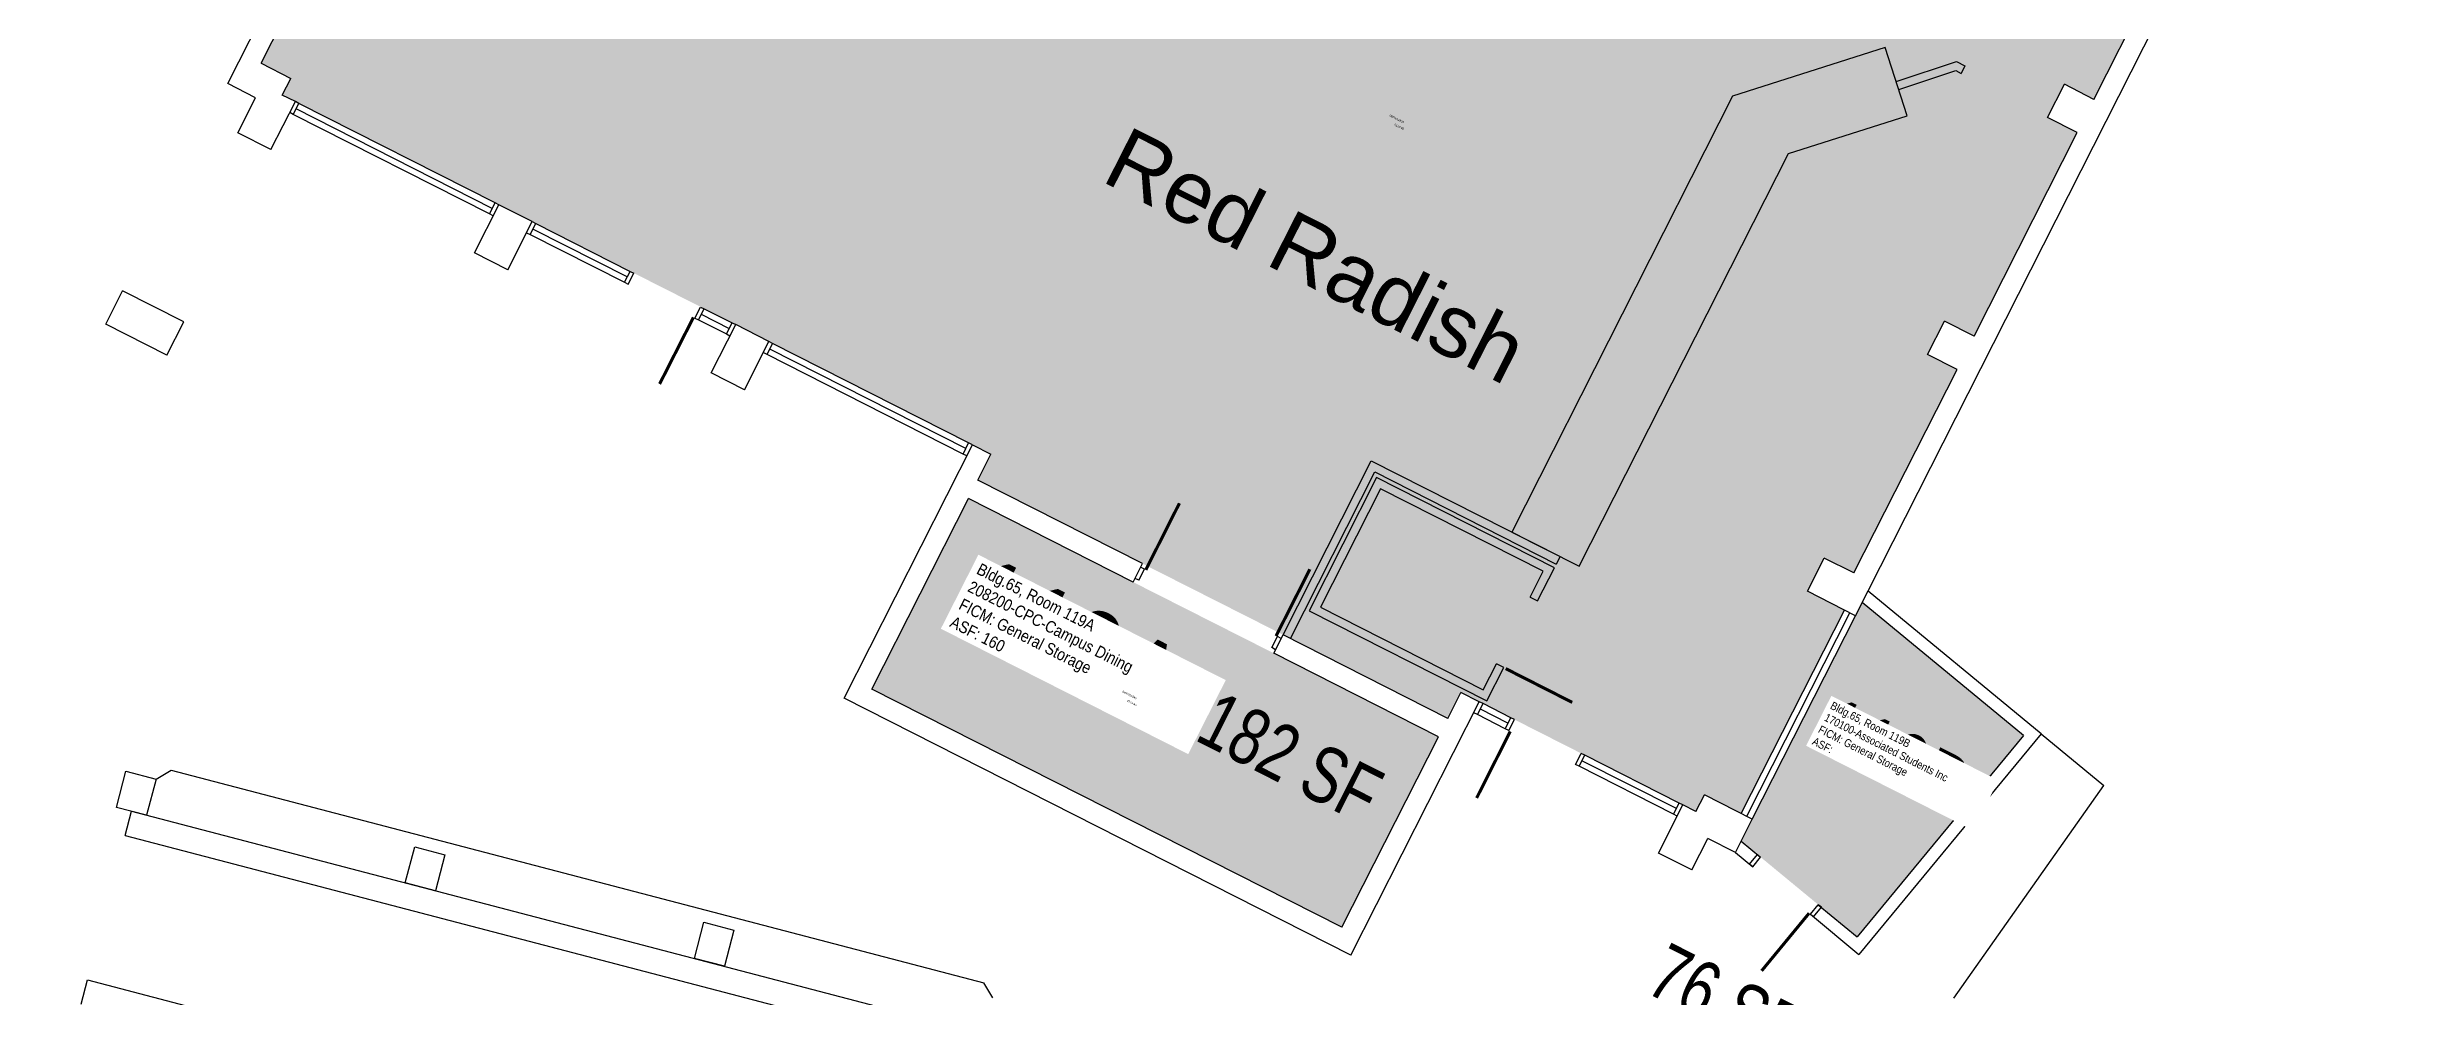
# Model space of a CAD drawing. Header units: inches. Extents: x 69217300 to 69222609, y 27669241 to 27675134.
# Drawn here: x 69220680 to 69221814, y 27671211 to 27671669 of the extents above; entities that cross this region are included whole.
import ezdxf
from ezdxf.enums import TextEntityAlignment as Align

# ---------------------------------------------------------------- set-up
doc = ezdxf.new("R2010")
doc.units = ezdxf.units.IN
doc.header["$LTSCALE"] = 25
doc.header["$MEASUREMENT"] = 0
for name, color, linetype in [('A-DOOR', 2, 'CONTINUOUS'), ('A-FLOR', 3, 'CONTINUOUS'), ('A-GLAZ', 1, 'CONTINUOUS'), ('A-IDEN-RNUM', 7, 'CONTINUOUS'), ('A-IDEN-SNUM', 4, 'CONTINUOUS'), ('A-IDEN-TEXT', 4, 'CONTINUOUS'), ('A-IDEN-VNUM', 4, 'CONTINUOUS'), ('A-SITE', 3, 'CONTINUOUS'), ('A-WALL', 5, 'CONTINUOUS'), ('AREA-TEXT', 3, 'CONTINUOUS'), ('Rooms-Category-Color', 7, 'CONTINUOUS'), ('Rooms-College-Color', 7, 'CONTINUOUS'), ('Rooms-Department-Color', 7, 'CONTINUOUS'), ('Rooms-Division-Color', 7, 'CONTINUOUS'), ('Rooms-Information', 7, 'CONTINUOUS')]:
    doc.layers.add(name, color=color, linetype=linetype)
doc.styles.add('Annotative', font='arial.ttf')
doc.styles.add('CP_AREA', font='arial.ttf', dxfattribs={"height": 15})
doc.styles.add('CP_ROOMSNUMBER', font='arial.ttf', dxfattribs={"height": 1})
doc.styles.add('CP_ROOMVNUMBER', font='arial.ttf', dxfattribs={"width": 0.85, "height": 0.075})

msp = doc.modelspace()

# ---------------------------------------------------------------- hatches: boundary and pattern name
at = {"layer": 'Rooms-Category-Color', "true_color": 0xffe090}
msp.add_hatch(color=41, dxfattribs=at).paths.add_polyline_path([(69221238.2, 27671997.6), (69221169.8, 27672032.2), (69221105.6, 27672064.8), (69221026.6, 27672104.8), (69221029.4, 27672110.1), (69221015.1, 27672117.4), (69221064.8, 27672215.5), (69221079.1, 27672208.2), (69221087.2, 27672224.3), (69221072.1, 27672232), (69221117.7, 27672322.1), (69221121.8, 27672330.1), (69221137, 27672322.4), (69221139.7, 27672327.8), (69221220.2, 27672287), (69221252.3, 27672270.7), (69221306.5, 27672243.2), (69221277.5, 27672186.1), (69221637, 27672004), (69221806.5, 27671918.1), (69221783, 27671871.7), (69221768.7, 27671878.9), (69221760.6, 27671862.9), (69221767.7, 27671859.2), (69221774.8, 27671855.6), (69221725.1, 27671757.5), (69221710.8, 27671764.7), (69221708.1, 27671759.4), (69221702.7, 27671748.7), (69221717, 27671741.5), (69221667.2, 27671643.3), (69221653, 27671650.6), (69221644.8, 27671634.5), (69221659.1, 27671627.3), (69221609.4, 27671529.2), (69221595.1, 27671536.4), (69221587, 27671520.3), (69221601.2, 27671513.1), (69221551.5, 27671415), (69221537.2, 27671422.2), (69221529.1, 27671406.2), (69221546.9, 27671397.1), (69221497.2, 27671299), (69221479.4, 27671308), (69221475.3, 27671300), (69221470.8, 27671302.3), (69221372.7, 27671352), (69221370.9, 27671352.9), (69221362, 27671357.4), (69221359.3, 27671352.1), (69221355.7, 27671344.9), (69221353.9, 27671345.9), (69221276.3, 27671385.2), (69221208.5, 27671419.5), (69221130.9, 27671458.9), (69221129.1, 27671459.8), (69221135.4, 27671472.3), (69221124.7, 27671477.7), (69221028.4, 27671526.5), (69221026.6, 27671527.4), (69221014.1, 27671533.7), (69221012.4, 27671534.7), (69220914.2, 27671584.4), (69220912.5, 27671585.3), (69220900, 27671591.6), (69220898.2, 27671592.5), (69220800.1, 27671642.2), (69220793.8, 27671645.4), (69220797.9, 27671653.4), (69220783.6, 27671660.7), (69220833.3, 27671758.8), (69220847.6, 27671751.6), (69220855.8, 27671767.6), (69220841.5, 27671774.8), (69220891.2, 27671873), (69220905.5, 27671865.7), (69220913.6, 27671881.8), (69220890.4, 27671893.5), (69220851.2, 27671913.4), (69220815.5, 27671931.5), (69220768.2, 27671955.5), (69220752, 27671923.4), (69220709.1, 27671945.1), (69220710.5, 27671947.7), (69220680.4, 27671963), (69220711.1, 27672107.8), (69220719.8, 27672103.3), (69220721.7, 27672106.9), (69220784.1, 27672075.2), (69220782.3, 27672071.7), (69220940.2, 27671991.7), (69220963.4, 27671979.9), (69220971.5, 27671996), (69220957.2, 27672003.2), (69220965.4, 27672019.2), (69220983.4, 27672054.9), (69221006.9, 27672101.3), (69221021.2, 27672094.1), (69221023.9, 27672099.4), (69221102.9, 27672059.4), (69221167.1, 27672026.9), (69221235.4, 27671992.2)])
at = {"layer": 'Rooms-Category-Color', "true_color": 0xe3c5e1}
for points in [[(69221351.2, 27671336), (69221304.6, 27671244.2), (69221078, 27671359), (69221124.6, 27671450.9), (69221126.4, 27671450), (69221204, 27671410.6), (69221271.8, 27671376.3), (69221349.4, 27671336.9)], [(69221555.5, 27671400.8), (69221633.2, 27671336.7), (69221553.1, 27671239.6), (69221497.2, 27671285.7)]]:
    msp.add_hatch(color=254, dxfattribs=at).paths.add_polyline_path(points)
at = {"layer": 'Rooms-College-Color', "true_color": 0xadadad}
for points in [[(69221238.2, 27671997.6), (69221169.8, 27672032.2), (69221105.6, 27672064.8), (69221026.6, 27672104.8), (69221029.4, 27672110.1), (69221015.1, 27672117.4), (69221064.8, 27672215.5), (69221079.1, 27672208.2), (69221087.2, 27672224.3), (69221072.1, 27672232), (69221117.7, 27672322.1), (69221121.8, 27672330.1), (69221137, 27672322.4), (69221139.7, 27672327.8), (69221220.2, 27672287), (69221252.3, 27672270.7), (69221306.5, 27672243.2), (69221277.5, 27672186.1), (69221637, 27672004), (69221806.5, 27671918.1), (69221783, 27671871.7), (69221768.7, 27671878.9), (69221760.6, 27671862.9), (69221767.7, 27671859.2), (69221774.8, 27671855.6), (69221725.1, 27671757.5), (69221710.8, 27671764.7), (69221708.1, 27671759.4), (69221702.7, 27671748.7), (69221717, 27671741.5), (69221667.2, 27671643.3), (69221653, 27671650.6), (69221644.8, 27671634.5), (69221659.1, 27671627.3), (69221609.4, 27671529.2), (69221595.1, 27671536.4), (69221587, 27671520.3), (69221601.2, 27671513.1), (69221551.5, 27671415), (69221537.2, 27671422.2), (69221529.1, 27671406.2), (69221546.9, 27671397.1), (69221497.2, 27671299), (69221479.4, 27671308), (69221475.3, 27671300), (69221470.8, 27671302.3), (69221372.7, 27671352), (69221370.9, 27671352.9), (69221362, 27671357.4), (69221359.3, 27671352.1), (69221355.7, 27671344.9), (69221353.9, 27671345.9), (69221276.3, 27671385.2), (69221208.5, 27671419.5), (69221130.9, 27671458.9), (69221129.1, 27671459.8), (69221135.4, 27671472.3), (69221124.7, 27671477.7), (69221028.4, 27671526.5), (69221026.6, 27671527.4), (69221014.1, 27671533.7), (69221012.4, 27671534.7), (69220914.2, 27671584.4), (69220912.5, 27671585.3), (69220900, 27671591.6), (69220898.2, 27671592.5), (69220800.1, 27671642.2), (69220793.8, 27671645.4), (69220797.9, 27671653.4), (69220783.6, 27671660.7), (69220833.3, 27671758.8), (69220847.6, 27671751.6), (69220855.8, 27671767.6), (69220841.5, 27671774.8), (69220891.2, 27671873), (69220905.5, 27671865.7), (69220913.6, 27671881.8), (69220890.4, 27671893.5), (69220851.2, 27671913.4), (69220815.5, 27671931.5), (69220768.2, 27671955.5), (69220752, 27671923.4), (69220709.1, 27671945.1), (69220710.5, 27671947.7), (69220680.4, 27671963), (69220711.1, 27672107.8), (69220719.8, 27672103.3), (69220721.7, 27672106.9), (69220784.1, 27672075.2), (69220782.3, 27672071.7), (69220940.2, 27671991.7), (69220963.4, 27671979.9), (69220971.5, 27671996), (69220957.2, 27672003.2), (69220965.4, 27672019.2), (69220983.4, 27672054.9), (69221006.9, 27672101.3), (69221021.2, 27672094.1), (69221023.9, 27672099.4), (69221102.9, 27672059.4), (69221167.1, 27672026.9), (69221235.4, 27671992.2)], [(69221351.2, 27671336), (69221304.6, 27671244.2), (69221078, 27671359), (69221124.6, 27671450.9), (69221126.4, 27671450), (69221204, 27671410.6), (69221271.8, 27671376.3), (69221349.4, 27671336.9)], [(69221555.5, 27671400.8), (69221633.2, 27671336.7), (69221553.1, 27671239.6), (69221497.2, 27671285.7)]]:
    msp.add_hatch(color=253, dxfattribs=at).paths.add_polyline_path(points)
at = {"layer": 'Rooms-Department-Color', "true_color": 0x80bc67}
for points in [[(69221238.2, 27671997.6), (69221169.8, 27672032.2), (69221105.6, 27672064.8), (69221026.6, 27672104.8), (69221029.4, 27672110.1), (69221015.1, 27672117.4), (69221064.8, 27672215.5), (69221079.1, 27672208.2), (69221087.2, 27672224.3), (69221072.1, 27672232), (69221117.7, 27672322.1), (69221121.8, 27672330.1), (69221137, 27672322.4), (69221139.7, 27672327.8), (69221220.2, 27672287), (69221252.3, 27672270.7), (69221306.5, 27672243.2), (69221277.5, 27672186.1), (69221637, 27672004), (69221806.5, 27671918.1), (69221783, 27671871.7), (69221768.7, 27671878.9), (69221760.6, 27671862.9), (69221767.7, 27671859.2), (69221774.8, 27671855.6), (69221725.1, 27671757.5), (69221710.8, 27671764.7), (69221708.1, 27671759.4), (69221702.7, 27671748.7), (69221717, 27671741.5), (69221667.2, 27671643.3), (69221653, 27671650.6), (69221644.8, 27671634.5), (69221659.1, 27671627.3), (69221609.4, 27671529.2), (69221595.1, 27671536.4), (69221587, 27671520.3), (69221601.2, 27671513.1), (69221551.5, 27671415), (69221537.2, 27671422.2), (69221529.1, 27671406.2), (69221546.9, 27671397.1), (69221497.2, 27671299), (69221479.4, 27671308), (69221475.3, 27671300), (69221470.8, 27671302.3), (69221372.7, 27671352), (69221370.9, 27671352.9), (69221362, 27671357.4), (69221359.3, 27671352.1), (69221355.7, 27671344.9), (69221353.9, 27671345.9), (69221276.3, 27671385.2), (69221208.5, 27671419.5), (69221130.9, 27671458.9), (69221129.1, 27671459.8), (69221135.4, 27671472.3), (69221124.7, 27671477.7), (69221028.4, 27671526.5), (69221026.6, 27671527.4), (69221014.1, 27671533.7), (69221012.4, 27671534.7), (69220914.2, 27671584.4), (69220912.5, 27671585.3), (69220900, 27671591.6), (69220898.2, 27671592.5), (69220800.1, 27671642.2), (69220793.8, 27671645.4), (69220797.9, 27671653.4), (69220783.6, 27671660.7), (69220833.3, 27671758.8), (69220847.6, 27671751.6), (69220855.8, 27671767.6), (69220841.5, 27671774.8), (69220891.2, 27671873), (69220905.5, 27671865.7), (69220913.6, 27671881.8), (69220890.4, 27671893.5), (69220851.2, 27671913.4), (69220815.5, 27671931.5), (69220768.2, 27671955.5), (69220752, 27671923.4), (69220709.1, 27671945.1), (69220710.5, 27671947.7), (69220680.4, 27671963), (69220711.1, 27672107.8), (69220719.8, 27672103.3), (69220721.7, 27672106.9), (69220784.1, 27672075.2), (69220782.3, 27672071.7), (69220940.2, 27671991.7), (69220963.4, 27671979.9), (69220971.5, 27671996), (69220957.2, 27672003.2), (69220965.4, 27672019.2), (69220983.4, 27672054.9), (69221006.9, 27672101.3), (69221021.2, 27672094.1), (69221023.9, 27672099.4), (69221102.9, 27672059.4), (69221167.1, 27672026.9), (69221235.4, 27671992.2)], [(69221351.2, 27671336), (69221304.6, 27671244.2), (69221078, 27671359), (69221124.6, 27671450.9), (69221126.4, 27671450), (69221204, 27671410.6), (69221271.8, 27671376.3), (69221349.4, 27671336.9)]]:
    msp.add_hatch(color=83, dxfattribs=at).paths.add_polyline_path(points)
at = {"layer": 'Rooms-Department-Color', "true_color": 0x604aed}
msp.add_hatch(color=173, dxfattribs=at).paths.add_polyline_path([(69221555.5, 27671400.8), (69221633.2, 27671336.7), (69221553.1, 27671239.6), (69221497.2, 27671285.7)])
at = {"layer": 'Rooms-Division-Color', "true_color": 0x80bc67}
for points in [[(69221238.2, 27671997.6), (69221169.8, 27672032.2), (69221105.6, 27672064.8), (69221026.6, 27672104.8), (69221029.4, 27672110.1), (69221015.1, 27672117.4), (69221064.8, 27672215.5), (69221079.1, 27672208.2), (69221087.2, 27672224.3), (69221072.1, 27672232), (69221117.7, 27672322.1), (69221121.8, 27672330.1), (69221137, 27672322.4), (69221139.7, 27672327.8), (69221220.2, 27672287), (69221252.3, 27672270.7), (69221306.5, 27672243.2), (69221277.5, 27672186.1), (69221637, 27672004), (69221806.5, 27671918.1), (69221783, 27671871.7), (69221768.7, 27671878.9), (69221760.6, 27671862.9), (69221767.7, 27671859.2), (69221774.8, 27671855.6), (69221725.1, 27671757.5), (69221710.8, 27671764.7), (69221708.1, 27671759.4), (69221702.7, 27671748.7), (69221717, 27671741.5), (69221667.2, 27671643.3), (69221653, 27671650.6), (69221644.8, 27671634.5), (69221659.1, 27671627.3), (69221609.4, 27671529.2), (69221595.1, 27671536.4), (69221587, 27671520.3), (69221601.2, 27671513.1), (69221551.5, 27671415), (69221537.2, 27671422.2), (69221529.1, 27671406.2), (69221546.9, 27671397.1), (69221497.2, 27671299), (69221479.4, 27671308), (69221475.3, 27671300), (69221470.8, 27671302.3), (69221372.7, 27671352), (69221370.9, 27671352.9), (69221362, 27671357.4), (69221359.3, 27671352.1), (69221355.7, 27671344.9), (69221353.9, 27671345.9), (69221276.3, 27671385.2), (69221208.5, 27671419.5), (69221130.9, 27671458.9), (69221129.1, 27671459.8), (69221135.4, 27671472.3), (69221124.7, 27671477.7), (69221028.4, 27671526.5), (69221026.6, 27671527.4), (69221014.1, 27671533.7), (69221012.4, 27671534.7), (69220914.2, 27671584.4), (69220912.5, 27671585.3), (69220900, 27671591.6), (69220898.2, 27671592.5), (69220800.1, 27671642.2), (69220793.8, 27671645.4), (69220797.9, 27671653.4), (69220783.6, 27671660.7), (69220833.3, 27671758.8), (69220847.6, 27671751.6), (69220855.8, 27671767.6), (69220841.5, 27671774.8), (69220891.2, 27671873), (69220905.5, 27671865.7), (69220913.6, 27671881.8), (69220890.4, 27671893.5), (69220851.2, 27671913.4), (69220815.5, 27671931.5), (69220768.2, 27671955.5), (69220752, 27671923.4), (69220709.1, 27671945.1), (69220710.5, 27671947.7), (69220680.4, 27671963), (69220711.1, 27672107.8), (69220719.8, 27672103.3), (69220721.7, 27672106.9), (69220784.1, 27672075.2), (69220782.3, 27672071.7), (69220940.2, 27671991.7), (69220963.4, 27671979.9), (69220971.5, 27671996), (69220957.2, 27672003.2), (69220965.4, 27672019.2), (69220983.4, 27672054.9), (69221006.9, 27672101.3), (69221021.2, 27672094.1), (69221023.9, 27672099.4), (69221102.9, 27672059.4), (69221167.1, 27672026.9), (69221235.4, 27671992.2)], [(69221351.2, 27671336), (69221304.6, 27671244.2), (69221078, 27671359), (69221124.6, 27671450.9), (69221126.4, 27671450), (69221204, 27671410.6), (69221271.8, 27671376.3), (69221349.4, 27671336.9)]]:
    msp.add_hatch(color=83, dxfattribs=at).paths.add_polyline_path(points)
at = {"layer": 'Rooms-Division-Color', "true_color": 0x604aed}
msp.add_hatch(color=173, dxfattribs=at).paths.add_polyline_path([(69221555.5, 27671400.8), (69221633.2, 27671336.7), (69221553.1, 27671239.6), (69221497.2, 27671285.7)])

# ---------------------------------------------------------------- linework, layer by layer
at = {"layer": 'A-DOOR'}
for points in [[(69220992, 27671538.2, 1.5, 1.5, 0), (69220975.7, 27671506.1, 0, 0, 0), (69220975.1, 27671506.5, 0, 0, -0.414214), (69220961.3, 27671555.5, 0, 0, -0.414214)], [(69221210.1, 27671416.5, 1.5, 1.5, 0), (69221226.3, 27671448.6, 0, 0, 0), (69221227, 27671448.3, 0, 0, -0.414214), (69221240.8, 27671399.2, 0, 0, -0.414214)], [(69221272.9, 27671384.6, 1.5, 1.5, 0), (69221289.2, 27671416.8, 0, 0, 0), (69221288.5, 27671417.1, 0, 0, 0.414214), (69221240.8, 27671399.2, 0, 0, 0.414214)], [(69221383.6, 27671368.9, 1.5, 1.5, 0), (69221415.7, 27671352.6, 0, 0, 0), (69221416, 27671353.3, 0, 0, 0.414214), (69221398.2, 27671401, 0, 0, 0.414214)], [(69221385.8, 27671338.6, 1.5, 1.5, 0), (69221369.6, 27671306.5, 0, 0, 0), (69221370.2, 27671306.2, 0, 0, 0.414214), (69221418, 27671324, 0, 0, 0.414214)], [(69221529.9, 27671251, 1.5, 1.5, 0), (69221507, 27671223.2, 0, 0, 0), (69221506.4, 27671223.7, 0, 0, -0.414214), (69221503.6, 27671274.6, 0, 0, -0.414214)]]:
    msp.add_lwpolyline(points, format="xyseb", dxfattribs=at)
at = {"layer": 'A-FLOR'}
msp.add_line((69221605, 27671659.4), (69221603.2, 27671655.8), dxfattribs=at)
for points in [[(69221386.5, 27671434.7), (69221419.1, 27671418.2), (69221520, 27671617.2), (69221577.1, 27671635.4), (69221566.6, 27671668.3), (69221492.9, 27671644.8), (69221386.5, 27671434.7)], [(69221571.8, 27671651.9), (69221600.9, 27671661.5), (69221605, 27671659.4)], [(69221573.1, 27671648.1), (69221600.6, 27671657.2), (69221603.2, 27671655.8)]]:
    msp.add_lwpolyline(points, dxfattribs=at)
at = {"layer": 'A-GLAZ'}
for p, q in [((69220893.7, 27671588.1), (69220799.1, 27671636)), ((69220895, 27671590.7), (69220800.5, 27671638.7)), ((69220896.4, 27671593.4), (69220801.8, 27671641.3)), ((69220913.3, 27671578.1), (69220958.8, 27671555.1)), ((69220914.7, 27671580.8), (69220960.2, 27671557.7)), ((69220916, 27671583.5), (69220961.5, 27671560.4)), ((69220997.2, 27671542.3), (69221010.6, 27671535.6)), ((69220994.5, 27671537), (69221007.9, 27671530.2)), ((69220995.8, 27671539.7), (69221009.2, 27671532.9)), ((69221122, 27671472.3), (69221027.5, 27671520.3)), ((69221123.4, 27671475), (69221028.8, 27671522.9)), ((69221124.7, 27671477.7), (69221030.2, 27671525.6)), ((69221497.2, 27671299), (69221546.9, 27671397.1)), ((69221384.7, 27671342.6), (69221371.4, 27671349.3)), ((69221386.1, 27671345.2), (69221372.7, 27671352)), ((69221383.4, 27671339.9), (69221370, 27671346.7)), ((69221467.3, 27671304.1), (69221421.8, 27671327.1)), ((69221464.5, 27671298.7), (69221419.1, 27671321.8)), ((69221465.9, 27671301.4), (69221420.4, 27671324.5))]:
    msp.add_line(p, q, dxfattribs=at)
at = {"layer": 'A-SITE'}
for p, q in [((69221641.7, 27671337.5), (69221672, 27671312.5)), ((69220732.9, 27671315.6), (69220740.2, 27671319.9)), ((69220740.2, 27671319.9), (69221132, 27671217.5)), ((69220718, 27671288.5), (69220721.1, 27671300.1)), ((69220721.1, 27671300.1), (69221512.6, 27671093.2)), ((69220718, 27671288.5), (69221503.3, 27671083.2)), ((69220696.8, 27671207.2), (69220699.8, 27671218.8)), ((69220699.8, 27671218.8), (69221080.7, 27671119.3)), ((69220699.8, 27671218.8), (69221080.7, 27671119.3)), ((69221136.3, 27671210.2), (69221132, 27671217.5))]:
    msp.add_line(p, q, dxfattribs=at)
for points in [[(69220718.4, 27671319.4), (69220732.9, 27671315.6), (69220728.3, 27671298.2), (69220713.8, 27671302)], [(69220857.7, 27671283), (69220872.2, 27671279.2), (69220867.6, 27671261.8), (69220853.1, 27671265.6)], [(69220997, 27671246.6), (69221011.5, 27671242.8), (69221007, 27671225.4), (69220992.5, 27671229.2)]]:
    msp.add_lwpolyline(points, close=True, dxfattribs=at)
msp.add_lwpolyline([(69221599.6, 27671210.1), (69221672, 27671312.5)], dxfattribs=at)
at = {"layer": 'A-WALL'}
for p, q in [((69221552.3, 27671394.4), (69222608.8, 27673479)), ((69220767.5, 27671650.9), (69220885.9, 27671884.6)), ((69220783.6, 27671660.7), (69220833.3, 27671758.8)), ((69221667.2, 27671643.3), (69221717, 27671741.5)), ((69220783.6, 27671660.7), (69220797.9, 27671653.4)), ((69220793.8, 27671645.4), (69220797.9, 27671653.4)), ((69220780.8, 27671644.1), (69220767.5, 27671650.9)), ((69220772.3, 27671627.2), (69220780.8, 27671644.1)), ((69220788.3, 27671619.1), (69220800.1, 27671642.2)), ((69220800.1, 27671642.2), (69220793.8, 27671645.4)), ((69220801.8, 27671641.3), (69220800.1, 27671642.2)), ((69221644.8, 27671634.5), (69221653, 27671650.6)), ((69221667.2, 27671643.3), (69221653, 27671650.6)), ((69220799.1, 27671636), (69220797.4, 27671636.9)), ((69220799.1, 27671636), (69220801.8, 27671641.3)), ((69221659.1, 27671627.3), (69221644.8, 27671634.5)), ((69220788.3, 27671619.1), (69220772.3, 27671627.2)), ((69221609.4, 27671529.2), (69221659.1, 27671627.3)), ((69220886.4, 27671569.3), (69220898.2, 27671592.5)), ((69220893.7, 27671588.1), (69220896.4, 27671593.4)), ((69220895.5, 27671587.2), (69220893.7, 27671588.1)), ((69220898.2, 27671592.5), (69220896.4, 27671593.4)), ((69220914.2, 27671584.4), (69220898.2, 27671592.5)), ((69220902.5, 27671561.2), (69220914.2, 27671584.4)), ((69220911.5, 27671579), (69220913.3, 27671578.1)), ((69220913.3, 27671578.1), (69220916, 27671583.5)), ((69220914.2, 27671584.4), (69220916, 27671583.5)), ((69220902.5, 27671561.2), (69220886.4, 27671569.3)), ((69220958.8, 27671555.1), (69220961.5, 27671560.4)), ((69220958.8, 27671555.1), (69220960.6, 27671554.2)), ((69220960.6, 27671554.2), (69220963.3, 27671559.5)), ((69220961.5, 27671560.4), (69220963.3, 27671559.5)), ((69220708.7, 27671535), (69220716.8, 27671551)), ((69220708.7, 27671535), (69220716.8, 27671551)), ((69220746.3, 27671536.1), (69220716.8, 27671551)), ((69220746.3, 27671536.1), (69220716.8, 27671551)), ((69220992.7, 27671537.9), (69220995.4, 27671543.2)), ((69220994.5, 27671537), (69220997.2, 27671542.3)), ((69220995.4, 27671543.2), (69220997.2, 27671542.3)), ((69220738.1, 27671520), (69220708.7, 27671535)), ((69220738.1, 27671520), (69220708.7, 27671535)), ((69220738.1, 27671520), (69220746.3, 27671536.1)), ((69220738.1, 27671520), (69220746.3, 27671536.1)), ((69220992.7, 27671537.9), (69220994.5, 27671537)), ((69221000.6, 27671511.5), (69221012.4, 27671534.7)), ((69221007.9, 27671530.2), (69221010.6, 27671535.6)), ((69221007.9, 27671530.2), (69221009.6, 27671529.3)), ((69221010.6, 27671535.6), (69221012.4, 27671534.7)), ((69221028.4, 27671526.5), (69221012.4, 27671534.7)), ((69221587, 27671520.3), (69221595.1, 27671536.4)), ((69221609.4, 27671529.2), (69221595.1, 27671536.4)), ((69221016.7, 27671503.3), (69221028.4, 27671526.5)), ((69221027.5, 27671520.3), (69221025.7, 27671521.2)), ((69221027.5, 27671520.3), (69221030.2, 27671525.6)), ((69221030.2, 27671525.6), (69221028.4, 27671526.5)), ((69221601.2, 27671513.1), (69221587, 27671520.3)), ((69221016.7, 27671503.3), (69221000.6, 27671511.5)), ((69221551.5, 27671415), (69221601.2, 27671513.1)), ((69221064.6, 27671354.6), (69221126.5, 27671476.8)), ((69221122, 27671472.3), (69221124.7, 27671477.7)), ((69221123.8, 27671471.4), (69221122, 27671472.3)), ((69221126.5, 27671476.8), (69221124.7, 27671477.7)), ((69221126.5, 27671476.8), (69221135.4, 27671472.3)), ((69221129.1, 27671459.8), (69221135.4, 27671472.3)), ((69221078, 27671359), (69221124.6, 27671450.9)), ((69221204, 27671410.6), (69221124.6, 27671450.9)), ((69221208.5, 27671419.5), (69221129.1, 27671459.8)), ((69221204, 27671410.6), (69221208.5, 27671419.5)), ((69221206.7, 27671411.5), (69221209.4, 27671416.9)), ((69221209.4, 27671416.9), (69221207.6, 27671417.8)), ((69221409.8, 27671422.9), (69221408, 27671419.3)), ((69221529.1, 27671406.2), (69221537.2, 27671422.2)), ((69221551.5, 27671415), (69221537.2, 27671422.2)), ((69221206.7, 27671411.5), (69221204.9, 27671412.4)), ((69221552.3, 27671394.4), (69221529.1, 27671406.2)), ((69221641.7, 27671337.5), (69221558.3, 27671406.3)), ((69221395.4, 27671403.3), (69221399, 27671401.5)), ((69221499.9, 27671297.7), (69221549.6, 27671395.8)), ((69221502.5, 27671296.3), (69221552.3, 27671394.4)), ((69221633.2, 27671336.7), (69221555.5, 27671400.8)), ((69221270.9, 27671379), (69221273.6, 27671384.3)), ((69221271.8, 27671376.3), (69221276.3, 27671385.2)), ((69221275.4, 27671383.4), (69221273.6, 27671384.3)), ((69221355.7, 27671344.9), (69221276.3, 27671385.2)), ((69221272.7, 27671378), (69221270.9, 27671379)), ((69221351.2, 27671336), (69221271.8, 27671376.3)), ((69221382.7, 27671369.4), (69221379.1, 27671371.2)), ((69221304.6, 27671244.2), (69221078, 27671359)), ((69221309, 27671230.7), (69221064.6, 27671354.6)), ((69221309, 27671230.7), (69221370.9, 27671352.9)), ((69221355.7, 27671344.9), (69221362, 27671357.4)), ((69221370.9, 27671352.9), (69221362, 27671357.4)), ((69221370, 27671346.7), (69221368.2, 27671347.6)), ((69221370, 27671346.7), (69221372.7, 27671352)), ((69221372.7, 27671352), (69221370.9, 27671352.9)), ((69221304.6, 27671244.2), (69221351.2, 27671336)), ((69221383.4, 27671339.9), (69221386.1, 27671345.2)), ((69221385.2, 27671339), (69221383.4, 27671339.9)), ((69221385.2, 27671339), (69221387.9, 27671344.3)), ((69221387.9, 27671344.3), (69221386.1, 27671345.2)), ((69221633.2, 27671336.7), (69221553.1, 27671239.6)), ((69221641.7, 27671337.5), (69221553.9, 27671231.1)), ((69221417.3, 27671322.7), (69221420, 27671328)), ((69221419.1, 27671321.8), (69221421.8, 27671327.1)), ((69221421.8, 27671327.1), (69221420, 27671328)), ((69221419.1, 27671321.8), (69221417.3, 27671322.7)), ((69221457.3, 27671280), (69221469, 27671303.2)), ((69221464.5, 27671298.7), (69221467.3, 27671304.1)), ((69221469, 27671303.2), (69221467.3, 27671304.1)), ((69221475.3, 27671300), (69221469, 27671303.2)), ((69221475.3, 27671300), (69221479.4, 27671308)), ((69221502.5, 27671296.3), (69221479.4, 27671308)), ((69221466.3, 27671297.8), (69221464.5, 27671298.7)), ((69221494.4, 27671280.2), (69221502.5, 27671296.3)), ((69221473.3, 27671271.9), (69221457.3, 27671280)), ((69221473.3, 27671271.9), (69221481, 27671287)), ((69221494.4, 27671280.2), (69221481, 27671287)), ((69221494.4, 27671280.2), (69221502.7, 27671273.4)), ((69221497.2, 27671285.7), (69221506.5, 27671278)), ((69221501.1, 27671274.7), (69221505, 27671279.3)), ((69221506.5, 27671278), (69221505, 27671279.3)), ((69221502.7, 27671273.4), (69221501.1, 27671274.7)), ((69221502.7, 27671273.4), (69221506.5, 27671278)), ((69221530.5, 27671250.5), (69221534.3, 27671255.1)), ((69221532, 27671249.2), (69221530.5, 27671250.5)), ((69221530.5, 27671250.5), (69221553.9, 27671231.1)), ((69221532, 27671249.2), (69221535.8, 27671253.9)), ((69221534.3, 27671255.1), (69221553.1, 27671239.6)), ((69221535.8, 27671253.9), (69221534.3, 27671255.1))]:
    msp.add_line(p, q, dxfattribs=at)
for points in [[(69221276.3, 27671385.2), (69221318.8, 27671469), (69221409.8, 27671422.9)], [(69221279.9, 27671383.4), (69221320.5, 27671463.7), (69221408, 27671419.3)], [(69221399, 27671401.5), (69221407.1, 27671417.5), (69221321.4, 27671461), (69221288.9, 27671396.7), (69221374.6, 27671353.3), (69221382.7, 27671369.4)], [(69221395.4, 27671403.3), (69221401.7, 27671415.8), (69221323.2, 27671455.6), (69221294.3, 27671398.5), (69221372.8, 27671358.7), (69221379.1, 27671371.2)]]:
    msp.add_lwpolyline(points, dxfattribs=at)

# ---------------------------------------------------------------- texts
at = {"layer": 'A-IDEN-RNUM', "style": 'CP_ROOMSNUMBER', "width": 0.85}
for s, p in [('0119-00', (69221332.3, 27671630.1)), ('0119-A0', (69221203.4, 27671352.3)), ('0119-B0', (69221578.6, 27671318.1))]:
    msp.add_text(s, height=1, rotation=333.12, dxfattribs=at).set_placement(p, align=Align.MIDDLE)
at = {"layer": 'A-IDEN-SNUM', "style": 'CP_ROOMSNUMBER', "width": 0.85}
for s, p in [('0650011900', (69221331.1, 27671633.9)), ('06500119A0', (69221202.3, 27671356.2)), ('06500119B0', (69221577.4, 27671322))]:
    msp.add_text(s, height=1, rotation=333.12, dxfattribs=at).set_placement(p, align=Align.MIDDLE)
at = {"layer": 'A-IDEN-TEXT', "style": 'Annotative'}
msp.add_text('Red Radish', height=30, rotation=333.1225, dxfattribs=at).set_placement((69221292.6, 27671568.6), align=Align.MIDDLE)
at = {"layer": 'A-IDEN-VNUM', "style": 'CP_ROOMVNUMBER', "width": 0.85}
for s, height, p in [('119A', 40, (69221173.6, 27671381.9)), ('119B', 27, (69221570.4, 27671327.4))]:
    msp.add_text(s, height=height, rotation=333.1225, dxfattribs=at).set_placement(p, align=Align.MIDDLE)
at = {"layer": 'AREA-TEXT', "style": 'CP_AREA', "width": 0.75}
for s, p in [('182 SF', (69221279.8, 27671326.2)), ('76 SF', (69221489.8, 27671208.3))]:
    msp.add_text(s, height=27, rotation=333.1225, dxfattribs=at).set_placement(p, align=Align.MIDDLE_CENTER)

# ---------------------------------------------------------------- next in the draw order: texts
at = {"layer": 'Rooms-Information', "attachment_point": 7, "rotation": 333.1225, "style": 'CP_ROOMVNUMBER', "bg_fill": 3, "box_fill_scale": 1.5, "bg_fill_color": 256, "bg_fill_true_color": 13158600, "bg_fill_transparency": 0}
for s, insert, char_height, width in [('Bldg.65, Room 119A^M^J208200-CPC-Campus Dining^M^JFICM: General Storage^M^JASF: 160', (69221115.1, 27671389.3), 5.714, 128), ('Bldg.65, Room 119B^M^J170100-Associated Students Inc^M^JFICM: General Storage^M^JASF: ', (69221531, 27671332.5), 3.857, 86.4)]:
    msp.add_mtext(s, dxfattribs=dict(at, insert=insert, char_height=char_height, width=width))

doc.saveas('drawing.dxf')
